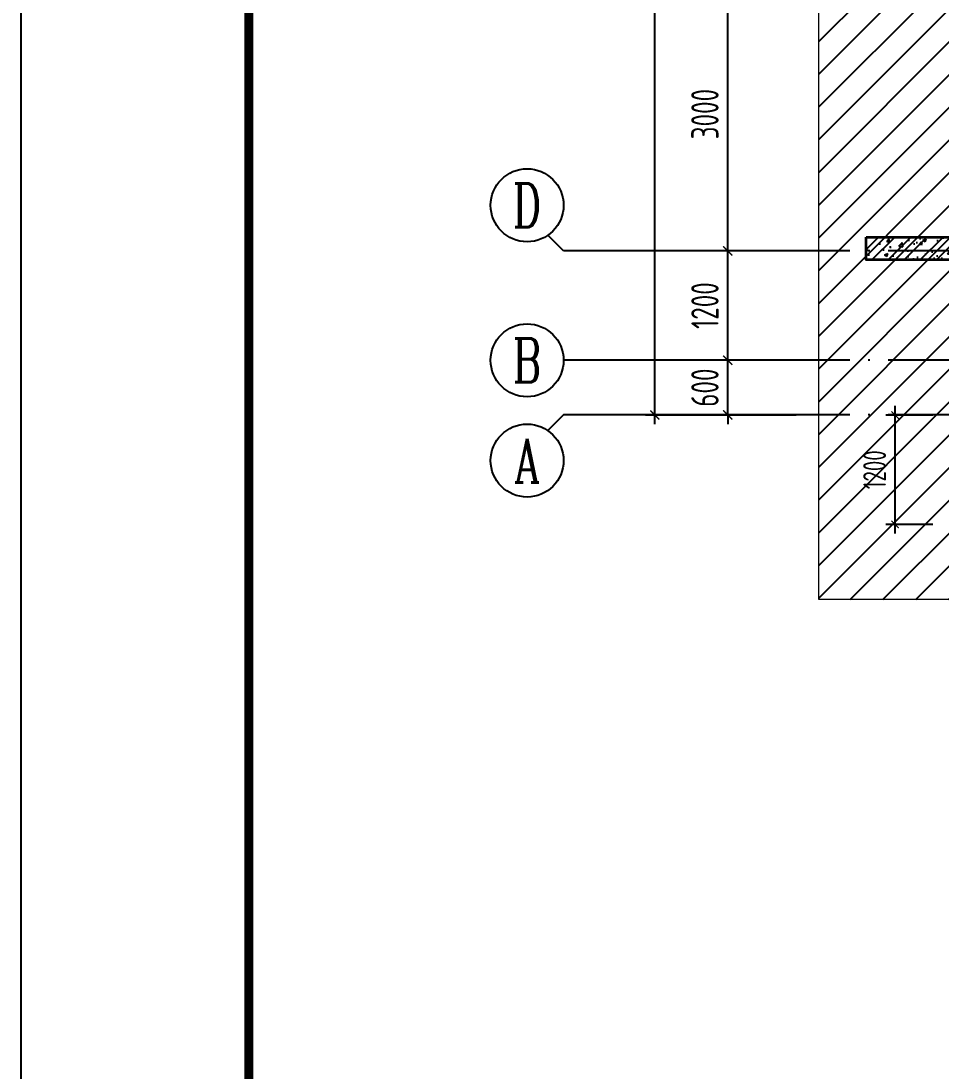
# Model space of a CAD drawing. Extents: x -655480 to 203344, y -294099 to 287156.
# Drawn here: x -418398 to -408307, y 191875 to 203390 of the extents above; entities that cross this region are included whole.
import ezdxf
from ezdxf.enums import TextEntityAlignment as Align

# ---------------------------------------------------------------- set-up
doc = ezdxf.new("R2010")
doc.units = 0
doc.header["$LTSCALE"] = 1000
doc.linetypes.add('DOTE', pattern=[2.42, 2, -0.2, 0.02, -0.2])
doc.layers.get('0').update_dxf_attribs({"linetype": 'CONTINUOUS'})
doc.layers.get('DEFPOINTS').update_dxf_attribs({"linetype": 'CONTINUOUS'})
for name, color, linetype in [('-TK', 7, 'CONTINUOUS'), ('A-AXIS', 1, 'CONTINUOUS'), ('A-DOTE', 10, 'DOTE'), ('AXIS_NUM', 7, 'CONTINUOUS'), ('S-J基础底板标注', 3, 'CONTINUOUS'), ('S-Q墙填充', 252, 'CONTINUOUS'), ('S-Q墙实线', 6, 'CONTINUOUS'), ('S-Y一般标注', 3, 'CONTINUOUS'), ('S-降板填充', 75, 'CONTINUOUS')]:
    doc.layers.add(name, color=color, linetype=linetype)
doc.layers.add('板元', color=253, linetype='CONTINUOUS', lineweight=18)
doc.styles.add('TSSD_Axis', font='complex.shx', dxfattribs={"width": 0.7, "bigfont": 'hztxt.shx'})
doc.styles.add('TSSD_DIMENSION', font='Tssdeng.shx', dxfattribs={"width": 0.7, "bigfont": 'tssdchn.shx'})
doc.dimstyles.new('TSSD_100_100', dxfattribs={"dimtxt": 300, "dimasz": 100, "dimexe": 100, "dimexo": 250, "dimgap": 100, "dimtad": 1, "dimdec": 0, "dimzin": 0, "dimdsep": 46, "dimtxsty": 'TSSD_DIMENSION', "dimblk": 'ARCHTICK', "dimcen": 0, "dimdle": 100, "dimclrt": 7, "dimadec": 0, "dimazin": 0, "dimtfac": 1, "dimtdec": 0, "dimtix": 1, "dimtmove": 2, "dimatfit": 3, "dimldrblk": 'ARCHTICK', "dimfxl": 1, "dimtolj": 1, "dimtzin": 0, "dimarcsym": 0})
doc.dimstyles.new('TSSD_100_100$0', dxfattribs={"dimtxt": 300, "dimasz": 80, "dimexe": 100, "dimexo": 250, "dimgap": 100, "dimtad": 1, "dimdec": 0, "dimzin": 0, "dimdsep": 46, "dimtxsty": 'TSSD_DIMENSION', "dimblk": 'ARCHTICK', "dimcen": 0, "dimdle": 100, "dimclrd": 3, "dimclre": 3, "dimclrt": 7, "dimadec": 0, "dimazin": 0, "dimtfac": 1, "dimtdec": 0, "dimtix": 1, "dimtmove": 2, "dimatfit": 3, "dimldrblk": 'ARCHTICK', "dimfxl": 1, "dimtolj": 1, "dimtzin": 0, "dimarcsym": 0})

# ---------------------------------------------------------------- blocks, each defined once
blk = doc.blocks.new('A1')
blk.add_lwpolyline([(0, 59400), (0, 0), (84100, 0), (84100, 59400)], close=True)
at = {"const_width": 100}
blk.add_lwpolyline([(2500, 58400), (2500, 1000), (83100, 1000), (83100, 58400)], close=True, dxfattribs=at)
blk = doc.blocks.new('ts_axno')
at = {"color": 0, "linetype": 'ByBlock', "lineweight": -2}
blk.add_circle((0, 0), 0.5, dxfattribs=at)
at = {"color": 0, "linetype": 'ByBlock', "lineweight": -2, "style": 'TSSD_Axis', "width": 0.7}
blk.add_attdef('A', text='', height=0.6, dxfattribs=at).set_placement((0, 0), align=Align.MIDDLE_CENTER)
blk = doc.blocks.new('_ArchTick')
at = {"color": 0, "linetype": 'ByBlock', "const_width": 0.15}
blk.add_lwpolyline([(-0.5, -0.5), (0.5, 0.5)], dxfattribs=at)
blk = doc.blocks.new('*D495')
at = {"layer": 'DEFPOINTS', "color": 0, "transparency": 16777216}
for p in [(-198891, 269213), (-197891, 269213), (-197891, 268613)]:
    blk.add_point(p, dxfattribs=at)
at = {"layer": 'S-Y一般标注', "color": 0, "lineweight": -2, "transparency": 16777216}
for p, q in [((-198891, 269213), (-198891, 269313)), ((-198141, 269213), (-198991, 269213)), ((-198891, 268613), (-198891, 269213)), ((-198141, 268613), (-198991, 268613)), ((-198891, 268613), (-198891, 268513))]:
    blk.add_line(p, q, dxfattribs=at)
at = {"layer": 'S-Y一般标注', "color": 0, "lineweight": -2, "transparency": 16777216, "xscale": 100, "yscale": 100, "zscale": 100}
for p, rotation in [((-198891, 269213), 270), ((-198891, 268613), 90)]:
    blk.add_blockref('_ArchTick', p, dxfattribs=dict(at, rotation=rotation))
at = {"layer": 'S-Y一般标注', "color": 7, "transparency": 16777216, "insert": (-199141, 268913), "char_height": 300, "attachment_point": 5, "rotation": 90, "style": 'TSSD_DIMENSION'}
blk.add_mtext('\\A1;600', dxfattribs=at)
blk = doc.blocks.new('*D501')
at = {"layer": 'DEFPOINTS', "color": 0, "transparency": 16777216}
for p in [(-199691, 284113), (-197891, 284113), (-197891, 268613)]:
    blk.add_point(p, dxfattribs=at)
at = {"layer": 'S-Y一般标注', "color": 0, "lineweight": -2, "transparency": 16777216}
for p, q in [((-199691, 268513), (-199691, 284213)), ((-198141, 284113), (-199791, 284113)), ((-198141, 268613), (-199791, 268613))]:
    blk.add_line(p, q, dxfattribs=at)
at = {"layer": 'S-Y一般标注', "color": 0, "lineweight": -2, "transparency": 16777216, "xscale": 100, "yscale": 100, "zscale": 100}
for p, rotation in [((-199691, 284113), 90), ((-199691, 268613), 270)]:
    blk.add_blockref('_ArchTick', p, dxfattribs=dict(at, rotation=rotation))
at = {"layer": 'S-Y一般标注', "color": 7, "transparency": 16777216, "insert": (-199941, 276363), "char_height": 300, "attachment_point": 5, "rotation": 90, "style": 'TSSD_DIMENSION'}
blk.add_mtext('\\A1;15500', dxfattribs=at)
blk = doc.blocks.new('*D505')
at = {"layer": 'DEFPOINTS', "color": 0, "transparency": 16777216}
for p in [(-198891, 270413), (-197891, 270413), (-197891, 269213)]:
    blk.add_point(p, dxfattribs=at)
at = {"layer": 'S-Y一般标注', "color": 0, "lineweight": -2, "transparency": 16777216}
for p, q in [((-198891, 269113), (-198891, 270513)), ((-198141, 270413), (-198991, 270413)), ((-198141, 269213), (-198991, 269213))]:
    blk.add_line(p, q, dxfattribs=at)
at = {"layer": 'S-Y一般标注', "color": 0, "lineweight": -2, "transparency": 16777216, "xscale": 100, "yscale": 100, "zscale": 100}
for p, rotation in [((-198891, 270413), 90), ((-198891, 269213), 270)]:
    blk.add_blockref('_ArchTick', p, dxfattribs=dict(at, rotation=rotation))
at = {"layer": 'S-Y一般标注', "color": 7, "transparency": 16777216, "insert": (-199141, 269813), "char_height": 300, "attachment_point": 5, "rotation": 90, "style": 'TSSD_DIMENSION'}
blk.add_mtext('\\A1;1200', dxfattribs=at)
blk = doc.blocks.new('*D506')
at = {"layer": 'DEFPOINTS', "color": 0, "transparency": 16777216}
for p in [(-198891, 273413), (-197891, 273413), (-197891, 270413)]:
    blk.add_point(p, dxfattribs=at)
at = {"layer": 'S-Y一般标注', "color": 0, "lineweight": -2, "transparency": 16777216}
for p, q in [((-198891, 270313), (-198891, 273513)), ((-198141, 273413), (-198991, 273413)), ((-198141, 270413), (-198991, 270413))]:
    blk.add_line(p, q, dxfattribs=at)
at = {"layer": 'S-Y一般标注', "color": 0, "lineweight": -2, "transparency": 16777216, "xscale": 100, "yscale": 100, "zscale": 100}
for p, rotation in [((-198891, 273413), 90), ((-198891, 270413), 270)]:
    blk.add_blockref('_ArchTick', p, dxfattribs=dict(at, rotation=rotation))
at = {"layer": 'S-Y一般标注', "color": 7, "transparency": 16777216, "insert": (-199141, 271913), "char_height": 300, "attachment_point": 5, "rotation": 90, "style": 'TSSD_DIMENSION'}
blk.add_mtext('\\A1;3000', dxfattribs=at)
blk = doc.blocks.new('*D1240')
at = {"layer": 'DEFPOINTS', "color": 0, "transparency": 16777216}
for p in [(-408810, 199069), (-408146, 199069), (-408146, 197869)]:
    blk.add_point(p, dxfattribs=at)
at = {"layer": 'S-J基础底板标注', "color": 3, "lineweight": -2, "transparency": 16777216}
for p, q in [((-408810, 197769), (-408810, 199169)), ((-408396, 199069), (-408910, 199069)), ((-408396, 197869), (-408910, 197869))]:
    blk.add_line(p, q, dxfattribs=at)
at = {"layer": 'S-J基础底板标注', "color": 3, "lineweight": -2, "transparency": 16777216, "xscale": 80, "yscale": 80, "zscale": 80}
for p, rotation in [((-408810, 199069), 89.99993020811007), ((-408810, 197869), 269.9999302081101)]:
    blk.add_blockref('_ArchTick', p, dxfattribs=dict(at, rotation=rotation))
at = {"layer": 'S-J基础底板标注', "color": 7, "transparency": 16777216, "insert": (-409035, 198469), "char_height": 250, "attachment_point": 5, "rotation": 89.9999, "style": 'TSSD_DIMENSION'}
blk.add_mtext('\\A1;1200', dxfattribs=at)
blk = doc.blocks.new('20210827.00163710')
at = {"layer": 'A-AXIS'}
for p, q in [((-255972, -284930.2), (-256143.6, -284758.6)), ((-253172, -284930.2), (-255972, -284930.2)), ((-253172, -286130.2), (-255972, -286130.2)), ((-255972, -286730.2), (-256143.6, -286901.8)), ((-253172, -286730.2), (-255972, -286730.2))]:
    blk.add_line(p, q, dxfattribs=at)
at = {"layer": 'A-DOTE'}
for p, q in [((-197172, -284930.2), (-253172, -284930.2)), ((-197172, -286130.2), (-253172, -286130.2)), ((-197172, -286730.2), (-253172, -286730.2))]:
    blk.add_line(p, q, dxfattribs=at)
at = {"layer": 'A-AXIS'}
ref = blk.add_blockref('ts_axno', (-256372, -284430.2), dxfattribs=dict(at, xscale=800, yscale=800, zscale=800, rotation=180))
ref.add_attrib('C', 'D', dxfattribs={"layer": 'AXIS_NUM', "height": 480, "style": 'TSSD_Axis', "width": 0.7}).set_placement((-256372, -284430.2), align=Align.MIDDLE_CENTER)
ref = blk.add_blockref('ts_axno', (-256372, -286130.2), dxfattribs=dict(at, xscale=800, yscale=800, zscale=800))
ref.add_attrib('A', 'B', dxfattribs={"layer": 'AXIS_NUM', "height": 480, "style": 'TSSD_Axis', "width": 0.7}).set_placement((-256372, -286130.2), align=Align.MIDDLE_CENTER)
ref = blk.add_blockref('ts_axno', (-256372, -287230.2), dxfattribs=dict(at, xscale=800, yscale=800, zscale=800))
ref.add_attrib('F', 'A', dxfattribs={"layer": 'AXIS_NUM', "height": 480, "style": 'TSSD_Axis', "width": 0.7}).set_placement((-256372, -287230.2), align=Align.MIDDLE_CENTER)
at = {"layer": 'S-Y一般标注'}
for base, p1, p2, picture, middle in [((-254972, -271230.2), (-253172, -286730.2), (-253172, -271230.2), '*D501', (-255222, -278980.2)), ((-254172, -281930.2), (-253172, -284930.2), (-253172, -281930.2), '*D506', (-254422, -283430.2)), ((-254172, -284930.2), (-253172, -286130.2), (-253172, -284930.2), '*D505', (-254422, -285530.2)), ((-254172, -286130.2), (-253172, -286730.2), (-253172, -286130.2), '*D495', (-254422, -286430.2))]:
    dim = blk.add_linear_dim(base=base, p1=p1, p2=p2, angle=90, dimstyle='TSSD_100_100', dxfattribs=at)
    dim.commit()
    dim.dimension.update_dxf_attribs({"geometry": picture, "text_midpoint": middle, "insert": (-55280.9, -555343.3)})

msp = doc.modelspace()

# ---------------------------------------------------------------- hatches: boundary and pattern name
at = {"layer": 'S-Q墙填充', "linetype": 'ByBlock'}
h = msp.add_hatch(dxfattribs=at)
h.set_pattern_fill('钢筋混凝土', color=252, scale=50)
h.set_pattern_definition([(45, (-1438581.56, 463489.72), (-88.388348, 88.388348), []), (50, (-1438581.56, 463489.72), (358.63009, -31.37607), [37.5, -412.5]), (355, (-1438581.56, 463489.72), (-69.37567, 376.09607), [30, -330]), (100.4514, (-1438551.67, 463487.1), (289.25469, 344.71977), [31.8701, -350.57106]), (46.1842, (-1438581.56, 463589.7), (533.62052, -82.7595), [56.25, -618.75]), (96.6356, (-1438537.1, 463582.8), (467.33135, 487.05894), [47.80514, -525.8565]), (351.1842, (-1438581.56, 463589.7), (467.33097, 487.0593), [45, -495]), (21, (-1438531.56, 463564.72), (298.45353, -201.309445), [37.5, -412.5]), (326, (-1438531.56, 463564.72), (121.65767, 362.57502), [30, -330]), (71.4514, (-1438506.7, 463547.94), (420.11131, 161.26525), [31.8701, -350.57106]), (37.5, (-1438581.56, 463489.72), (6.079928, 166.446927), [0, -326, 0, -335, 0, -331.25]), (7.5, (-1438581.56, 463489.72), (131.53477, 197.205856), [0, -191, 0, -318.5, 0, -126.25]), (327.5, (-1438693.06, 463489.72), (266.911218, -11.277436), [0, -125, 0, -390, 0, -517.5]), (317.5, (-1438743.06, 463489.72), (291.593085, 50.05249), [0, -162.5, 0, -259, 0, -367.5])])
h.paths.add_polyline_path([(-409126.24, 201019.14), (-406996.04, 201019.14), (-406996.04, 200769.14), (-409126.24, 200769.14)])
at = {"layer": 'S-降板填充'}
h = msp.add_hatch(dxfattribs=at)
h.set_pattern_fill('ANSI31', color=252, scale=80, style=0)
h.paths.add_polyline_path([(-353602.69, 217704.69), (-409646.04, 217704.69), (-409646.04, 197044.71), (-353602.69, 197044.71)])
h.paths.add_polyline_path([(-372340.88, 210569.14), (-372340.88, 213369.14), (-355096.05, 213369.14), (-355096.05, 198469.14), (-396746.05, 198469.14), (-396746.05, 197869.14), (-408146.05, 197869.14), (-408146.05, 212769.14), (-396245.88, 212769.14), (-396245.88, 214469.14), (-390546.05, 214469.14), (-390546.05, 210569.14)], flags=16)

# ---------------------------------------------------------------- linework, layer by layer
at = {"layer": 'S-Q墙实线', "lineweight": 35}
msp.add_lwpolyline([(-409126.24, 201019.14), (-406996.04, 201019.14), (-406996.04, 200769.14), (-409126.24, 200769.14)], close=True, dxfattribs=at)
at = {"layer": '板元', "color": 2}
msp.add_lwpolyline([(-409646.04, 197044.71), (-409646.04, 217704.69), (-353602.69, 217704.69), (-353602.69, 197044.71)], close=True, dxfattribs=at)

# ---------------------------------------------------------------- block references
at = {"layer": '-TK'}
msp.add_blockref('A1', (-418397.56, 166782.28), dxfattribs=at)
at = {"layer": 'A-DOTE', "color": 2}
msp.add_blockref('20210827.00163710', (-156474.07, 485799.36), dxfattribs=at)

# ---------------------------------------------------------------- dimensions: what is measured, and where the dimension line sits
at = {"layer": 'S-J基础底板标注'}
dim = msp.add_aligned_dim(p1=(-408146.05, 197869.14), p2=(-408146.05, 199069.14), distance=663.65, dimstyle='TSSD_100_100$0', override={"dimtxt": 250}, dxfattribs=at)
dim.commit()
dim.dimension.update_dxf_attribs({"geometry": '*D1240', "text_midpoint": (-409034.7, 198469.14)})

doc.saveas('drawing.dxf')
